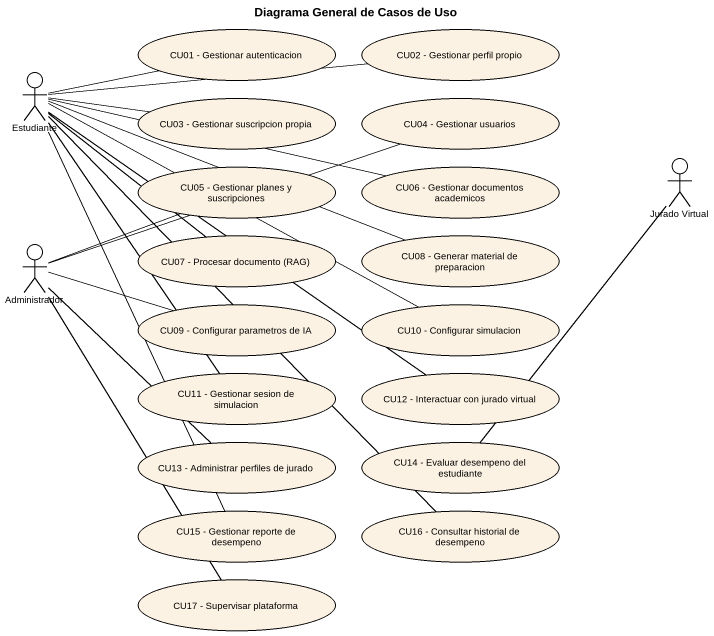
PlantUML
@startuml
title Diagrama General de Casos de Uso
usecase "CU01 - Gestionar autenticacion" as CU01_Gestionar_autenticacion
usecase "CU02 - Gestionar perfil propio" as CU02_Gestionar_perfil_propio
actor Estudiante
usecase "CU03 - Gestionar suscripcion propia" as CU03_Gestionar_suscripcion
usecase "CU04 - Gestionar usuarios" as CU04_Gestionar_usuarios
actor "Jurado Virtual" as Jurado_Virtual
usecase "CU05 - Gestionar planes y suscripciones" as CU05_Gestionar_planes_y
usecase "CU06 - Gestionar documentos academicos" as CU06_Gestionar_documentos
usecase "CU07 - Procesar documento (RAG)" as CU07_Procesar_documento_RAG
usecase "CU08 - Generar material de preparacion" as CU08_Generar_material_de
actor Administrador
usecase "CU09 - Configurar parametros de IA" as CU09_Configurar_parametros
usecase "CU10 - Configurar simulacion" as CU10_Configurar_simulacion
usecase "CU11 - Gestionar sesion de simulacion" as CU11_Gestionar_sesion_de
usecase "CU12 - Interactuar con jurado virtual" as CU12_Interactuar_con_jurado
usecase "CU13 - Administrar perfiles de jurado" as CU13_Administrar_perfiles
usecase "CU14 - Evaluar desempeno del estudiante" as CU14_Evaluar_desempeno_del
usecase "CU15 - Gestionar reporte de desempeno" as CU15_Gestionar_reporte_de
usecase "CU16 - Consultar historial de desempeno" as CU16_Consultar_historial_de
usecase "CU17 - Supervisar plataforma" as CU17_Supervisar_plataforma
Estudiante -right- CU01_Gestionar_autenticacion
Estudiante -right- CU02_Gestionar_perfil_propio
Estudiante -right- CU03_Gestionar_suscripcion
Estudiante -right- CU06_Gestionar_documentos
Estudiante -- CU07_Procesar_documento_RAG
Estudiante -right- CU08_Generar_material_de
Estudiante -right- CU10_Configurar_simulacion
Estudiante -- CU11_Gestionar_sesion_de
Estudiante -- CU12_Interactuar_con_jurado
Estudiante -- CU15_Gestionar_reporte_de
Estudiante -- CU16_Consultar_historial_de
Jurado_Virtual -- CU14_Evaluar_desempeno_del
Administrador -right- CU04_Gestionar_usuarios
Administrador -right- CU05_Gestionar_planes_y
Administrador -right- CU09_Configurar_parametros
Administrador -- CU13_Administrar_perfiles
Administrador -- CU17_Supervisar_plataforma
@enduml
